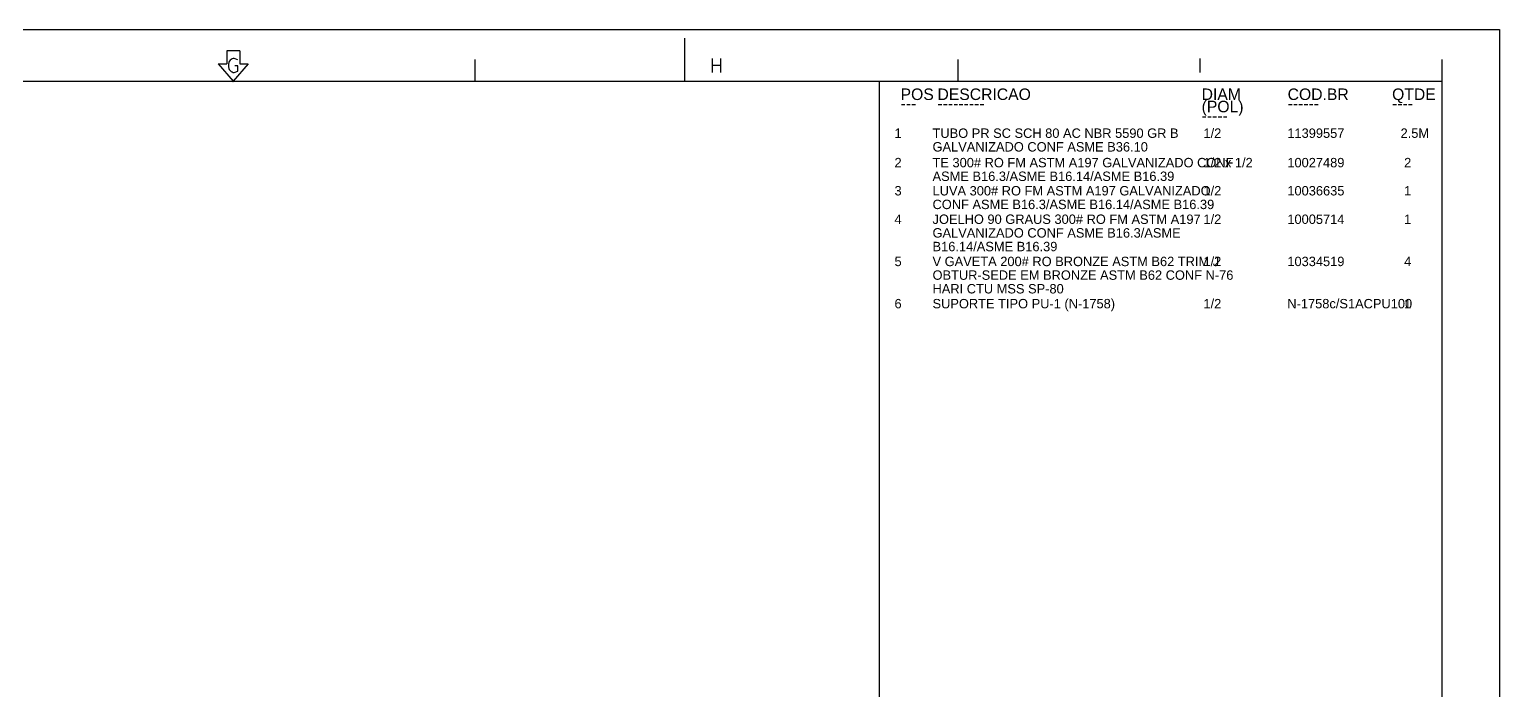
# Model space of a CAD drawing. Extents: x 0 to 607, y 0 to 422.
# Drawn here: x 257.3 to 597.1, y 268.8 to 421.7 of the extents above; entities that cross this region are included whole.
import ezdxf

# ---------------------------------------------------------------- set-up
doc = ezdxf.new("R2010")
doc.units = 0
doc.header["$MEASUREMENT"] = 0
doc.layers.add('GT_1', color=7, linetype='Continuous')
doc.styles.add('HTX1', font='O8116901', dxfattribs={"width": 1.02})

msp = doc.modelspace()

# ---------------------------------------------------------------- linework, layer by layer
at = {"linetype": 'Continuous'}
msp.add_lwpolyline([(0, 421.74), (597.11, 421.74), (597.11, 0), (0, 0)], close=True, dxfattribs=at)
at = {"layer": 'GT_1', "flags": 128}
for points in [[(592.85, 421.74), (597.11, 421.74), (597.11, 417.48)], [(408.8, 409.8), (408.8, 419.7)], [(302.9, 416.8), (302.9, 413.8)], [(305.9, 416.8), (302.9, 416.8)], [(305.5, 414.7), (304.6, 415), (304.4, 415), (304.2, 414.9), (303.9, 414.8), (303.7, 414.6), (303.5, 414.3), (303.4, 414.1), (303.3, 413.7), (303.3, 413.4), (303.3, 413.1), (303.4, 412.7), (303.5, 412.5), (303.7, 412.2), (303.9, 412), (304.2, 411.9), (304.4, 411.8), (304.6, 411.8), (305.5, 412.1), (305.5, 413.3), (304.8, 413.3)], [(305.9, 416.8), (305.9, 413.8)], [(360.3, 409.8), (360.3, 414.8)], [(415.2, 411.8), (415.2, 415)], [(417, 415), (417, 411.8)], [(472, 409.8), (472, 414.8)], [(527.9, 411.8), (527.9, 415)], [(583.8, 409.8), (583.8, 414.8)], [(300.9, 413.8), (304.4, 409.8)], [(300.9, 413.8), (302.9, 413.8)], [(307.9, 413.8), (304.4, 409.8)], [(305.9, 413.8), (307.9, 413.8)], [(415.2, 413.5), (417, 413.5)], [(25, 409.8), (583.8, 409.8)], [(25, 10), (583.8, 10), (583.8, 409.8)], [(304.3, 409.9), (304.4, 410), (304.6, 409.8), (304.4, 409.6), (304.2, 409.8), (304.3, 409.9), (304.4, 409.9), (304.5, 409.8), (304.4, 409.7), (304.3, 409.8), (304.3, 409.9)], [(453.8, 10), (453.8, 409.8)], [(453.8, 409.8), (583.8, 409.8)], [(583.8, 10), (583.8, 409.8)]]:
    msp.add_lwpolyline(points, dxfattribs=at)

# ---------------------------------------------------------------- texts
at = {"layer": 'GT_1', "style": 'HTX1', "width": 1.02}
for s, height, p in [('POS', 2.6625, (458.66, 405.41)), ('DESCRICAO', 2.6625, (467.18, 405.41)), ('DIAM', 2.6625, (528.24, 405.41)), ('COD.BR', 2.6625, (548.12, 405.41)), ('QTDE', 2.6625, (572.26, 405.41)), ('---', 2.6625, (458.66, 403.28)), ('---------', 2.6625, (467.18, 403.28)), ('(POL)', 2.6625, (528.24, 402.57)), ('------', 2.6625, (548.12, 403.28)), ('----', 2.6625, (572.26, 403.28)), ('-----', 2.6625, (528.24, 400.44)), ('  1', 2.1744, (455.607, 396.653)), ('TUBO PR SC SCH 80 AC NBR 5590 GR B', 2.17437, (466.044, 396.653)), ('1/2', 2.1744, (528.666, 396.653)), ('11399557', 2.1744, (548.049, 396.653)), (' 2.5M', 2.1744, (573.396, 396.653)), ('GALVANIZADO CONF ASME B36.10', 2.17437, (466.044, 393.495)), ('  2', 2.1744, (455.607, 389.846)), ('TE 300# RO FM ASTM A197 GALVANIZADO CONF', 2.17437, (466.044, 389.846)), ('1/2 x 1/2', 2.1744, (528.666, 389.846)), ('10027489', 2.1744, (548.049, 389.846)), ('  2', 2.1744, (573.396, 389.846)), ('ASME B16.3/ASME B16.14/ASME B16.39', 2.17437, (466.044, 386.688)), ('  3', 2.1744, (455.607, 383.338)), ('LUVA 300# RO FM ASTM A197 GALVANIZADO', 2.17437, (466.044, 383.338)), ('1/2', 2.1744, (528.666, 383.338)), ('10036635', 2.1744, (548.049, 383.338)), ('  1', 2.1744, (573.396, 383.338)), ('CONF ASME B16.3/ASME B16.14/ASME B16.39', 2.17437, (466.044, 380.18)), ('  4', 2.1744, (455.607, 376.756)), ('JOELHO 90 GRAUS 300# RO FM ASTM A197', 2.17437, (466.044, 376.756)), ('1/2', 2.1744, (528.666, 376.756)), ('10005714', 2.1744, (548.049, 376.756)), ('  1', 2.1744, (573.396, 376.756)), ('GALVANIZADO CONF ASME B16.3/ASME', 2.17437, (466.044, 373.597)), ('B16.14/ASME B16.39', 2.17437, (466.044, 370.439)), ('  5', 2.1744, (455.607, 366.993)), ('V GAVETA 200# RO BRONZE ASTM B62 TRIM J', 2.17437, (466.044, 366.993)), ('1/2', 2.1744, (528.666, 366.993)), ('10334519', 2.1744, (548.049, 366.993)), ('  4', 2.1744, (573.396, 366.993)), ('OBTUR-SEDE EM BRONZE ASTM B62 CONF N-76', 2.17437, (466.044, 363.835)), ('HARI CTU MSS SP-80', 2.17437, (466.044, 360.677)), ('  6', 2.1744, (455.607, 357.231)), ('SUPORTE TIPO PU-1 (N-1758)', 2.17437, (466.044, 357.231)), ('1/2', 2.1744, (528.666, 357.231)), ('N-1758c/S1ACPU100', 2.17437, (548.049, 357.231)), ('  1', 2.1744, (573.396, 357.231))]:
    msp.add_text(s, height=height, dxfattribs=at).set_placement(p)

doc.saveas('drawing.dxf')
